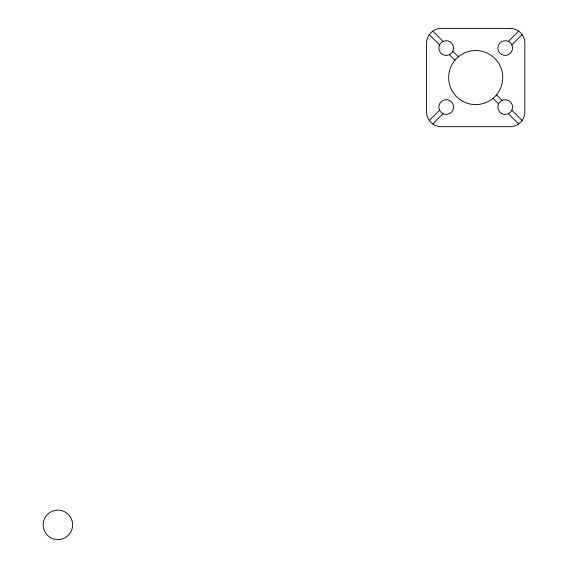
<?xml version="1.0" encoding="UTF-8"?>
<svg xmlns="http://www.w3.org/2000/svg" width="568" height="568" viewBox="0 0 568 568"><rect width="100%" height="100%" fill="white"/><g stroke="black" fill="none" stroke-linecap="round" stroke-linejoin="round"><path stroke-width="0.85" d="M429.273 120.508L439.554 110.22M508.367 41.407L518.648 31.126M432.752 123.98L443.033 113.699M511.846 44.886L522.127 34.605M432.752 31.126L443.033 41.407M452.859 51.241L458.397 56.779M496.475 94.856L502.013 100.394M511.846 110.22L522.127 120.508M429.273 34.605L439.554 44.886M449.387 54.713L454.925 60.258M493.003 98.328L498.541 103.866M508.367 113.699L518.648 123.98M510.107 28.4L441.293 28.4A14.747 14.747 0 0 0 426.547 43.147L426.547 111.96A14.747 14.747 0 0 0 441.293 126.707L510.107 126.707A14.747 14.747 0 0 0 524.853 111.96L524.853 43.147A14.747 14.747 0 0 0 510.107 28.4M501.508 54.45A7.37 7.37 0 0 0 512.563 48.06A7.37 7.37 0 0 0 501.508 41.677A7.37 7.37 0 0 0 501.508 54.45M442.522 54.45A7.37 7.37 0 0 0 453.584 48.06A7.37 7.37 0 0 0 442.522 41.677A7.37 7.37 0 0 0 442.522 54.45M442.522 113.43A7.37 7.37 0 0 0 453.584 107.047A7.37 7.37 0 0 0 442.522 100.664A7.37 7.37 0 0 0 442.522 113.43M501.508 113.43A7.37 7.37 0 0 0 512.563 107.047A7.37 7.37 0 0 0 501.508 100.664A7.37 7.37 0 0 0 501.508 113.43M462.182 100.969A27.037 27.037 0 0 0 502.737 77.553A27.037 27.037 0 0 0 462.182 54.145A27.037 27.037 0 0 0 462.182 100.969M50.517 537.626A14.747 14.747 0 0 0 72.64 524.853A14.747 14.747 0 0 0 50.517 512.08A14.747 14.747 0 0 0 50.517 537.626"/></g></svg>
